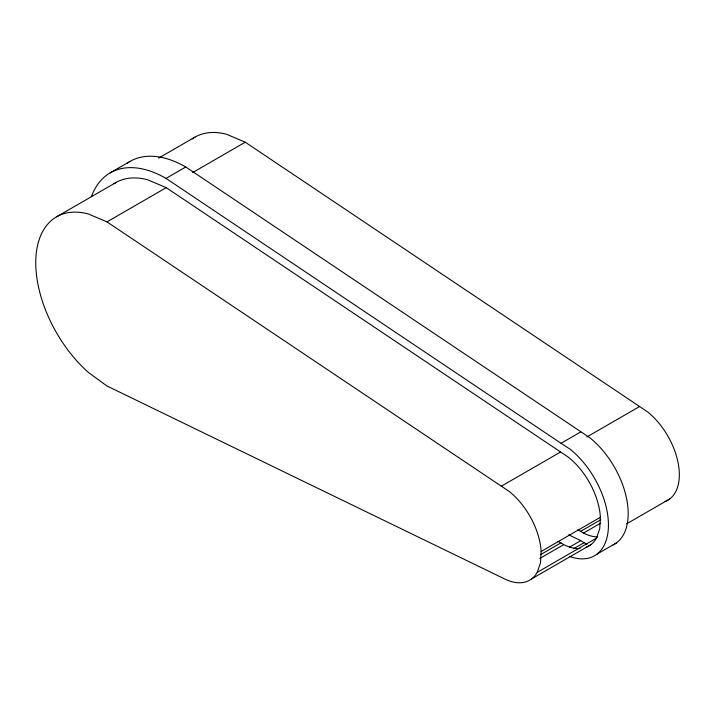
<?xml version="1.0" encoding="UTF-8"?>
<svg xmlns="http://www.w3.org/2000/svg" width="715" height="715" viewBox="0 0 715 715"><rect width="100%" height="100%" fill="white"/><g stroke="black" fill="none" stroke-linecap="round" stroke-linejoin="round"><path stroke-width="1.07" d="M541.13 551.48L540.486 562.973L537.206 572.349A55.77 32.202 60 0 1 504.477 578.864L106.991 385.993L88.401 372.444A100.458 58.004 60 0 1 35.75 262.807A100.458 58.004 60 0 1 88.401 213.973L106.991 221.882L509.366 491.562A55.77 32.202 60 0 1 541.13 551.48L600.377 517.276A55.77 32.202 60 0 0 568.622 457.359L166.238 187.67L147.648 179.769A100.458 58.004 60 0 0 113.98 183.755M600.377 517.276L599.733 528.769L596.453 538.145A55.77 32.202 60 0 1 586.139 547.279M110.173 172.86L129.924 161.456M56.557 216.824L115.803 182.611M158.587 158.131L194.9 137.164M91.413 196.607A111.719 64.502 60 0 1 166.041 178.393L185.784 166.988L589.902 437.812A67.031 38.699 60 0 1 626.367 497.569A67.031 38.699 60 0 1 613.068 544.982M106.991 221.882L166.238 187.67M192.684 172.565L245.236 142.214L647.593 411.885A55.591 32.095 60 0 1 678.133 462.909A55.591 32.095 60 0 1 665.048 501.51M166.041 178.393L561.034 443.291L580.786 431.896M501.224 486.272L560.471 452.059M586.899 436.945L639.46 406.594M577.702 529.842L580.714 531.308L600.779 519.716M540.898 554.447L560.962 542.855L563.724 544.651A55.77 32.202 60 0 0 580.106 548.539M539.834 558.442L563.724 544.651M580.714 531.308L583.467 533.095L600.672 523.166M569.498 547.154L580.786 540.638L584.021 542.739A67.031 38.699 60 0 0 587.095 544.151M573.671 548.709L584.021 542.739M537.206 572.349L596.453 538.145M626.653 523.818L669.66 498.99M531.513 578.962L590.76 544.759M596.757 554.259L616.509 542.864M245.236 142.214L226.682 134.322A100.279 57.897 60 0 0 192.183 138.916M568.729 534.793L580.786 540.638M557.95 541.398L560.962 542.855M561.034 443.291L570.15 449.217A67.031 38.699 60 0 1 608.438 525.48A67.031 38.699 60 0 1 569.39 556.368M127.27 163.145A111.719 64.502 60 0 1 185.784 166.988M597.749 537.001A55.591 32.095 60 0 1 583.467 533.095"/></g></svg>
